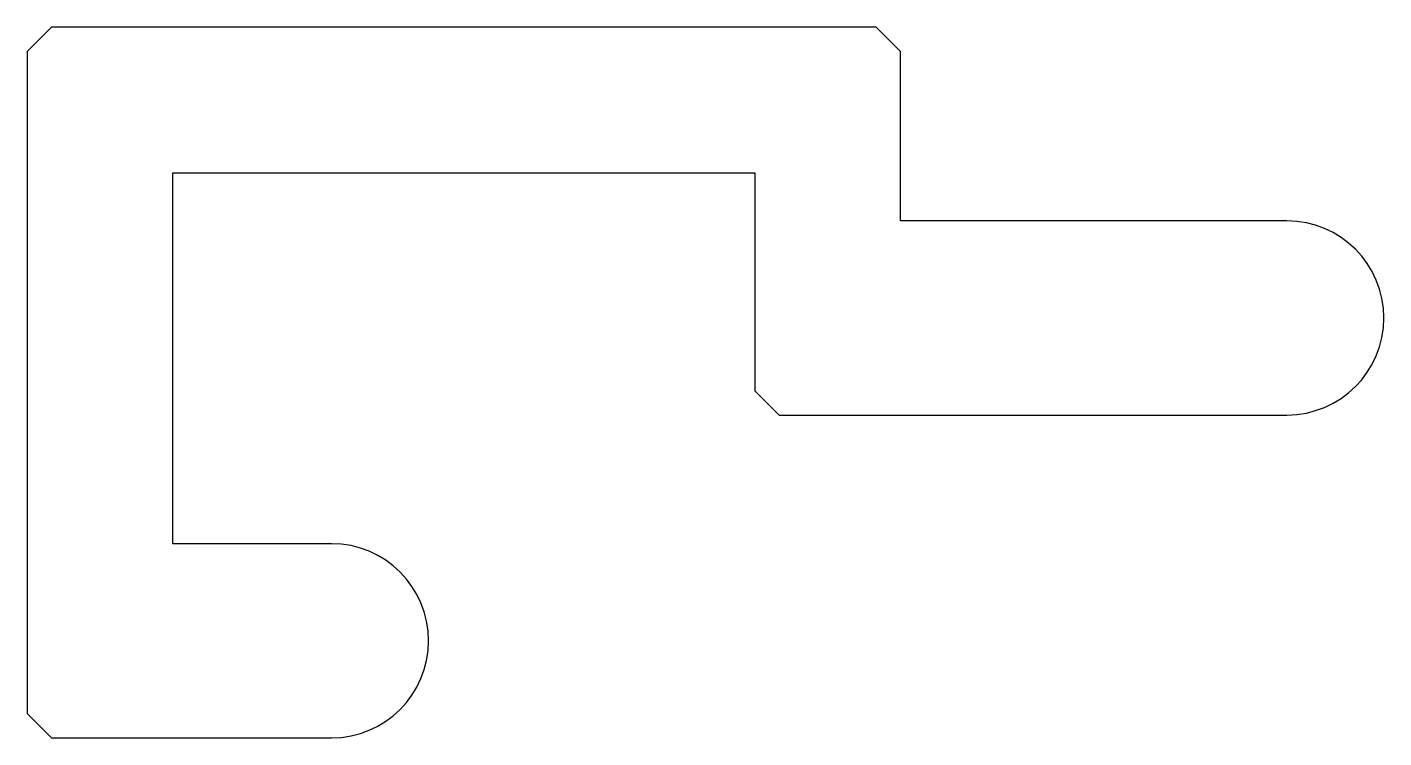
# Model space of a CAD drawing. Extents: x 0 to 280, y 0 to 146.
import ezdxf

# ---------------------------------------------------------------- set-up
doc = ezdxf.new("R2010")
doc.units = 0
doc.header["$MEASUREMENT"] = 0
doc.layers.get('0').update_dxf_attribs({"linetype": 'CONTINUOUS'})

msp = doc.modelspace()

# ---------------------------------------------------------------- linework, layer by layer
for p, q in [((5, 146.4), (0, 141.4)), ((174.9, 146.4), (5, 146.4)), ((179.9, 141.4), (174.9, 146.4)), ((0, 141.4), (0, 5)), ((179.9, 106.5), (179.9, 141.4)), ((30, 40), (30, 116.4)), ((30, 116.4), (149.9, 116.4)), ((149.9, 116.4), (149.9, 71.5)), ((259.5, 106.5), (179.9, 106.5)), ((149.9, 71.5), (154.9, 66.5)), ((154.9, 66.5), (259.5, 66.5)), ((62.7, 40), (30, 40)), ((0, 5), (5, 0)), ((5, 0), (62.7, 0))]:
    msp.add_line(p, q)
for centre in [(259.5, 86.5), (62.7, 20)]:
    msp.add_arc(centre, 20, 270, 90)

doc.saveas('drawing.dxf')
